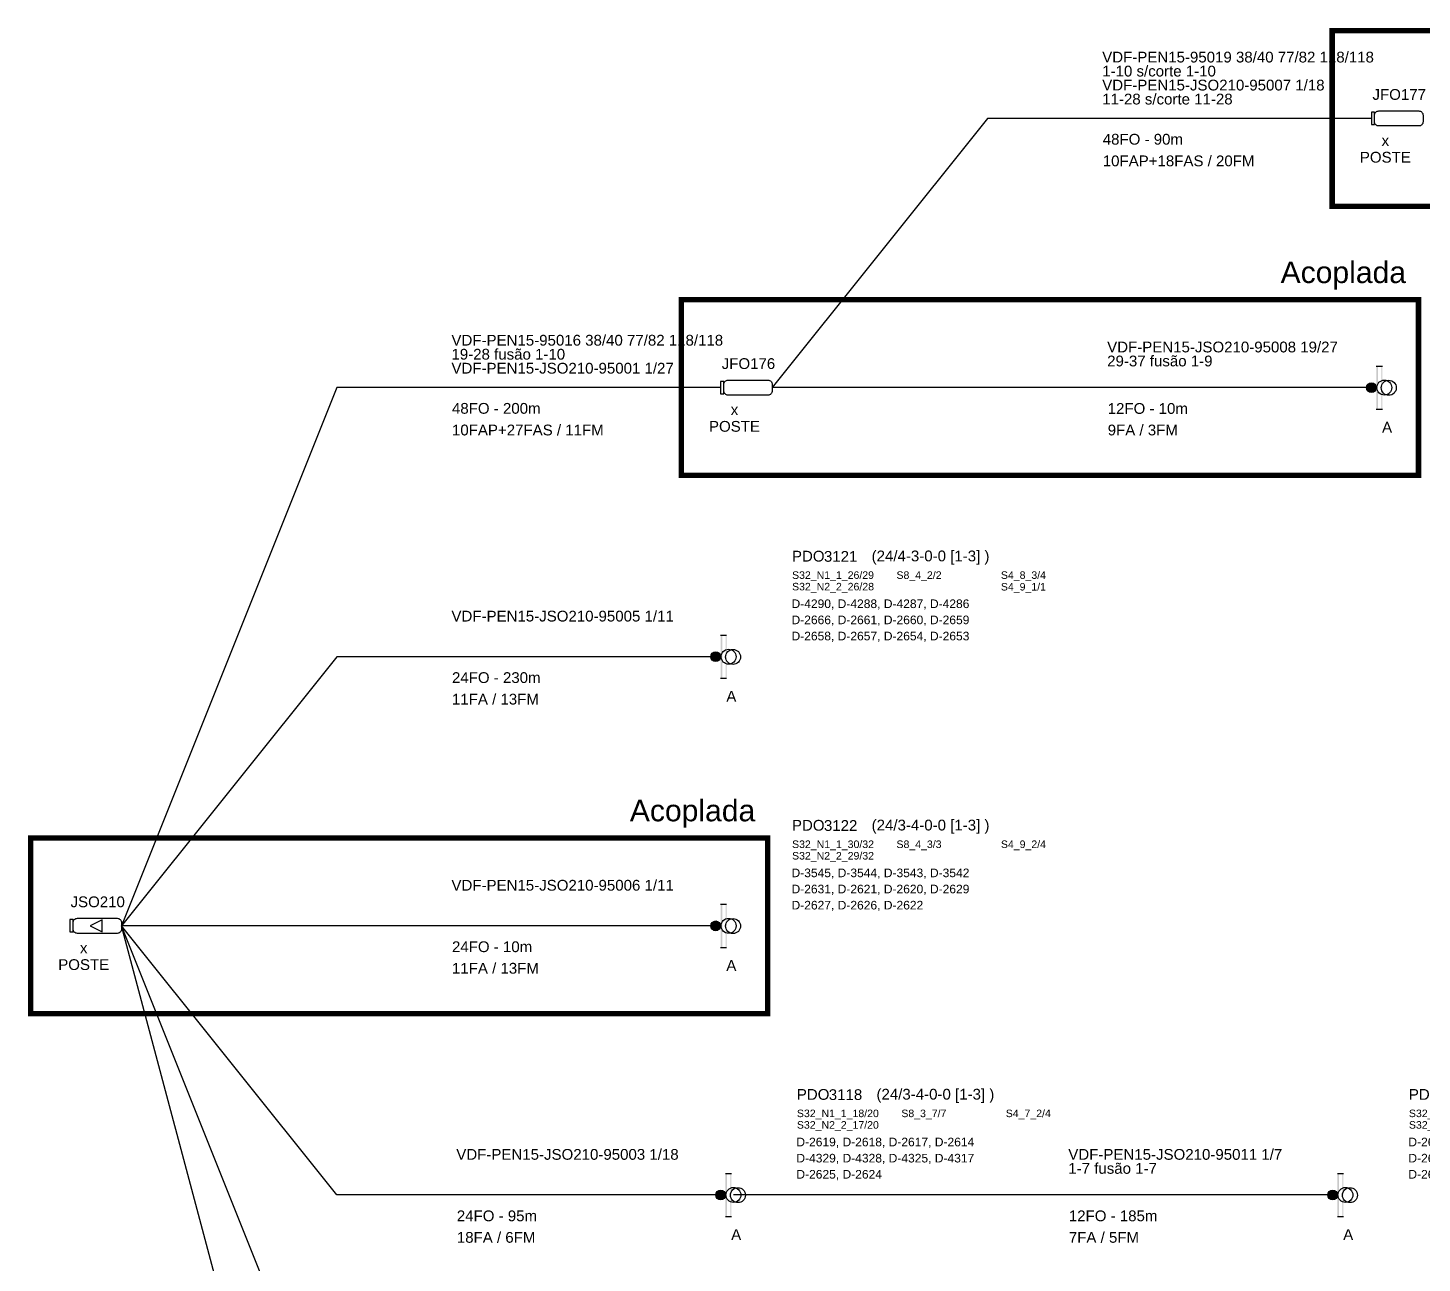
# Model space of a CAD drawing. Header units: millimetres. Extents: x 82 to 298, y 1360 to 1575.
# Drawn here: x 82 to 211.5, y 1433.3 to 1548.1 of the extents above; entities that cross this region are included whole.
import ezdxf
from ezdxf.enums import TextEntityAlignment as Align

# ---------------------------------------------------------------- set-up
doc = ezdxf.new("R2010")
doc.units = ezdxf.units.MM
doc.layers.get('0').update_dxf_attribs({"lineweight": 5})
for name, color, linetype in [('ACOP', 3, 'Continuous'), ('SINOP_AÉREO', 1, 'AEREO2'), ('SINOP_JSFO', 1, 'Continuous'), ('SINOP_PDO', 1, 'Continuous')]:
    doc.layers.add(name, color=color, linetype=linetype)
doc.styles.get("Standard").update_dxf_attribs({"font": 'arial.ttf'})
doc.styles.add('VDF', font='arial.ttf', dxfattribs={"height": 0.25})
doc.linetypes.add('AEREO2', pattern='A,1,-1,[6,LinesVod.shx,S=0,R=0,X=0,Y=0],-1,1', length=4)

# ---------------------------------------------------------------- blocks, each defined once
blk = doc.blocks.new('*U56')
for points in [[(-4.5, 0.58), (-4.8, 0.58), (-4.8, -0.57), (-4.5, -0.57)], [(-1.8, 0.55), (-2.9, 0), (-1.8, -0.55)]]:
    blk.add_lwpolyline(points, close=True)
blk.add_lwpolyline([(-0.4, -0.7), (-4.1, -0.7, -0.414214), (-4.5, -0.3), (-4.5, 0.3, -0.414214), (-4.1, 0.7), (-0.4, 0.7, -0.414214), (0, 0.3), (0, -0.3, -0.414214)], format="xyb", close=True)
at = {"style": 'VDF'}
for tag, p in [('CABO_001', (-29.8, 2.6)), ('CABO_002', (-29.8, 1.3)), ('CABO_003', (-29.8, 0)), ('CABO_004', (-29.8, -1.3)), ('CABO_005', (-29.8, -2.6)), ('CABO_CAP_COP', (-29.75, -2.44)), ('FA_FM', (-29.75, -4.44))]:
    blk.add_attdef(tag, p, '', height=1, dxfattribs=at)
for tag, p in [('JSO#', (-2.21, 1.73)), ('M', (-3.51, -2.55)), ('CVP', (-3.51, -4.1))]:
    blk.add_attdef(tag, text='', height=1, dxfattribs=at).set_placement(p, align=Align.CENTER)
blk = doc.blocks.new('*U55')
blk.add_hatch(color=256).paths.add_polyline_path([(0, 0, 1), (-0.91, 0, 1)])
for p, q in [((0, 2), (0.56, 2)), ((0, -2), (0.56, -2))]:
    blk.add_line(p, q)
blk.add_circle((-0.45, 0), 0.453)
for centre in [(0.74, 0), (1.16, -0.02)]:
    blk.add_ellipse(centre, major_axis=(0, -0.695), ratio=0.99861)
for points in [[(0, 2), (0.15, 2), (0, -2), (0.15, -2)], [(0.46, -2), (0.56, -2), (0.46, 2), (0.56, 2)]]:
    blk.add_solid(points)
at = {"insert": (6.63, 9.84), "char_height": 1, "attachment_point": 1, "style": 'VDF'}
blk.add_mtext_dynamic_manual_height_columns('PDO', width=5.1324, gutter_width=12.5, heights=[0], dxfattribs=at)
at = {"style": 'VDF'}
for tag, p, height in [('JFO_PDO', (9.6, 8.82), 1), ('(CAP/N1-N2-N3-N4)', (14.03, 8.86), 1), ('PP_R', (6.59, 7.32), 0.8), ('SPLITTERS_001', (6.64, 7.23), 0.7), ('FLB', (11.42, 7.32), 0.8), ('SPLITTERS_002', (16.34, 7.23), 0.7), ('SPLITTERS_003', (26.04, 7.23), 0.7), ('SPLITTERS_004', (6.64, 6.16), 0.7), ('SPLITTERS_005', (16.34, 6.16), 0.7), ('SPLITTERS_006', (26.04, 6.15), 0.7), ('SPLITTERS_007', (6.64, 5.09), 0.7), ('SPLITTERS_008', (16.33, 5.1), 0.7), ('SPLITTERS_009', (26.03, 5.1), 0.7), ('CABO_001', (-25, 3.27), 1), ('CABO_002', (-25, 1.97), 1), ('CABO_003', (-25, 0.67), 1), ('CABO_004', (-25, -0.63), 1), ('CABO_005', (-25, -1.93), 1), ('CABO_CAP_COP', (-24.95, -2.44), 1), ('FA_FM', (-24.95, -4.44), 1)]:
    blk.add_attdef(tag, p, '', height=height, dxfattribs=at)
at = {"color": 5, "style": 'VDF'}
for tag, p in [('EDIFICIOS_001', (6.59, 4.52)), ('EDIFICIOS_002', (6.59, 3.02)), ('EDIFICIOS_003', (6.59, 1.52)), ('EDIFICIOS_004', (6.59, 0.02)), ('EDIFICIOS_005', (6.59, -1.46)), ('EDIFICIOS_006', (6.59, -2.92))]:
    blk.add_attdef(tag, p, '', height=0.8, dxfattribs=at)
at = {"style": 'VDF'}
blk.add_attdef('MODELO', text='', height=1, dxfattribs=at).set_placement((1, -4.18), align=Align.CENTER)
blk = doc.blocks.new('*U60')
blk.add_hatch(color=256).paths.add_polyline_path([(0, 0, 1), (-0.91, 0, 1)])
for p, q in [((0, 2), (0.56, 2)), ((0, -2), (0.56, -2))]:
    blk.add_line(p, q)
blk.add_circle((-0.45, 0), 0.453)
for centre in [(0.74, 0), (1.16, -0.02)]:
    blk.add_ellipse(centre, major_axis=(0, -0.695), ratio=0.99861)
for points in [[(0, 2), (0.15, 2), (0, -2), (0.15, -2)], [(0.46, -2), (0.56, -2), (0.46, 2), (0.56, 2)]]:
    blk.add_solid(points)
at = {"insert": (6.63, 9.84), "char_height": 1, "attachment_point": 1, "style": 'VDF'}
blk.add_mtext_dynamic_manual_height_columns('PDO', width=5.1324, gutter_width=12.5, heights=[0], dxfattribs=at)
at = {"style": 'VDF'}
for tag, p, height in [('JFO_PDO', (9.6, 8.82), 1), ('(CAP/N1-N2-N3-N4)', (14.03, 8.86), 1), ('PP_R', (6.59, 7.32), 0.8), ('SPLITTERS_001', (6.64, 7.23), 0.7), ('FLB', (11.42, 7.32), 0.8), ('SPLITTERS_002', (16.34, 7.23), 0.7), ('SPLITTERS_003', (26.04, 7.23), 0.7), ('SPLITTERS_004', (6.64, 6.16), 0.7), ('SPLITTERS_005', (16.34, 6.16), 0.7), ('SPLITTERS_006', (26.04, 6.15), 0.7), ('SPLITTERS_007', (6.64, 5.09), 0.7), ('SPLITTERS_008', (16.33, 5.1), 0.7), ('SPLITTERS_009', (26.03, 5.1), 0.7), ('CABO_001', (-25, 3.27), 1), ('CABO_002', (-25, 1.97), 1), ('CABO_003', (-25, 0.67), 1), ('CABO_004', (-25, -0.63), 1), ('CABO_005', (-25, -1.93), 1), ('CABO_CAP_COP', (-24.95, -2.44), 1), ('FA_FM', (-24.95, -4.44), 1)]:
    blk.add_attdef(tag, p, '', height=height, dxfattribs=at)
at = {"color": 5, "style": 'VDF'}
for tag, p in [('EDIFICIOS_001', (6.59, 4.52)), ('EDIFICIOS_002', (6.59, 3.02)), ('EDIFICIOS_003', (6.59, 1.52)), ('EDIFICIOS_004', (6.59, 0.02)), ('EDIFICIOS_005', (6.59, -1.46)), ('EDIFICIOS_006', (6.59, -2.92))]:
    blk.add_attdef(tag, p, '', height=0.8, dxfattribs=at)
at = {"style": 'VDF'}
blk.add_attdef('MODELO', text='', height=1, dxfattribs=at).set_placement((1, -4.18), align=Align.CENTER)
blk = doc.blocks.new('*U57')
blk.add_hatch(color=256).paths.add_polyline_path([(0, 0, 1), (-0.91, 0, 1)])
for p, q in [((0, 2), (0.56, 2)), ((0, -2), (0.56, -2))]:
    blk.add_line(p, q)
blk.add_circle((-0.45, 0), 0.453)
for centre in [(0.74, 0), (1.16, -0.02)]:
    blk.add_ellipse(centre, major_axis=(0, -0.695), ratio=0.99861)
for points in [[(0, 2), (0.15, 2), (0, -2), (0.15, -2)], [(0.46, -2), (0.56, -2), (0.46, 2), (0.56, 2)]]:
    blk.add_solid(points)
at = {"insert": (6.63, 9.84), "char_height": 1, "attachment_point": 1, "style": 'VDF'}
blk.add_mtext_dynamic_manual_height_columns('PDO', width=5.1324, gutter_width=12.5, heights=[0], dxfattribs=at)
at = {"style": 'VDF'}
for tag, p, height in [('JFO_PDO', (9.6, 8.82), 1), ('(CAP/N1-N2-N3-N4)', (14.03, 8.86), 1), ('PP_R', (6.59, 7.32), 0.8), ('SPLITTERS_001', (6.64, 7.23), 0.7), ('FLB', (11.42, 7.32), 0.8), ('SPLITTERS_002', (16.34, 7.23), 0.7), ('SPLITTERS_003', (26.04, 7.23), 0.7), ('SPLITTERS_004', (6.64, 6.16), 0.7), ('SPLITTERS_005', (16.34, 6.16), 0.7), ('SPLITTERS_006', (26.04, 6.15), 0.7), ('SPLITTERS_007', (6.64, 5.09), 0.7), ('SPLITTERS_008', (16.33, 5.1), 0.7), ('SPLITTERS_009', (26.03, 5.1), 0.7), ('CABO_001', (-25, 3.27), 1), ('CABO_002', (-25, 1.97), 1), ('CABO_003', (-25, 0.67), 1), ('CABO_004', (-25, -0.63), 1), ('CABO_005', (-25, -1.93), 1), ('CABO_CAP_COP', (-24.95, -2.44), 1), ('FA_FM', (-24.95, -4.44), 1)]:
    blk.add_attdef(tag, p, '', height=height, dxfattribs=at)
at = {"color": 5, "style": 'VDF'}
for tag, p in [('EDIFICIOS_001', (6.59, 4.52)), ('EDIFICIOS_002', (6.59, 3.02)), ('EDIFICIOS_003', (6.59, 1.52)), ('EDIFICIOS_004', (6.59, 0.02)), ('EDIFICIOS_005', (6.59, -1.46)), ('EDIFICIOS_006', (6.59, -2.92))]:
    blk.add_attdef(tag, p, '', height=0.8, dxfattribs=at)
at = {"style": 'VDF'}
blk.add_attdef('MODELO', text='', height=1, dxfattribs=at).set_placement((1, -4.18), align=Align.CENTER)
blk = doc.blocks.new('*U50')
blk.add_hatch(color=256).paths.add_polyline_path([(0, 0, 1), (-0.91, 0, 1)])
for p, q in [((0, 2), (0.56, 2)), ((0, -2), (0.56, -2))]:
    blk.add_line(p, q)
blk.add_circle((-0.45, 0), 0.453)
for centre in [(0.74, 0), (1.16, -0.02)]:
    blk.add_ellipse(centre, major_axis=(0, -0.695), ratio=0.99861)
for points in [[(0, 2), (0.15, 2), (0, -2), (0.15, -2)], [(0.46, -2), (0.56, -2), (0.46, 2), (0.56, 2)]]:
    blk.add_solid(points)
at = {"insert": (6.63, 9.84), "char_height": 1, "attachment_point": 1, "style": 'VDF'}
blk.add_mtext_dynamic_manual_height_columns('PDO', width=5.1324, gutter_width=12.5, heights=[0], dxfattribs=at)
at = {"style": 'VDF'}
for tag, p, height in [('JFO_PDO', (9.6, 8.82), 1), ('(CAP/N1-N2-N3-N4)', (14.03, 8.86), 1), ('PP_R', (6.59, 7.32), 0.8), ('SPLITTERS_001', (6.64, 7.23), 0.7), ('FLB', (11.42, 7.32), 0.8), ('SPLITTERS_002', (16.34, 7.23), 0.7), ('SPLITTERS_003', (26.04, 7.23), 0.7), ('SPLITTERS_004', (6.64, 6.16), 0.7), ('SPLITTERS_005', (16.34, 6.16), 0.7), ('SPLITTERS_006', (26.04, 6.15), 0.7), ('SPLITTERS_007', (6.64, 5.09), 0.7), ('SPLITTERS_008', (16.33, 5.1), 0.7), ('SPLITTERS_009', (26.03, 5.1), 0.7), ('CABO_001', (-25, 3.27), 1), ('CABO_002', (-25, 1.97), 1), ('CABO_003', (-25, 0.67), 1), ('CABO_004', (-25, -0.63), 1), ('CABO_005', (-25, -1.93), 1), ('CABO_CAP_COP', (-24.95, -2.44), 1), ('FA_FM', (-24.95, -4.44), 1)]:
    blk.add_attdef(tag, p, '', height=height, dxfattribs=at)
at = {"color": 5, "style": 'VDF'}
for tag, p in [('EDIFICIOS_001', (6.59, 4.52)), ('EDIFICIOS_002', (6.59, 3.02)), ('EDIFICIOS_003', (6.59, 1.52)), ('EDIFICIOS_004', (6.59, 0.02)), ('EDIFICIOS_005', (6.59, -1.46)), ('EDIFICIOS_006', (6.59, -2.92))]:
    blk.add_attdef(tag, p, '', height=0.8, dxfattribs=at)
at = {"style": 'VDF'}
blk.add_attdef('MODELO', text='', height=1, dxfattribs=at).set_placement((1, -4.18), align=Align.CENTER)
blk = doc.blocks.new('*U47')
blk.add_lwpolyline([(-4.5, 0.58), (-4.8, 0.58), (-4.8, -0.57), (-4.5, -0.57)], close=True)
blk.add_lwpolyline([(-0.4, -0.7), (-4.1, -0.7, -0.414214), (-4.5, -0.3), (-4.5, 0.3, -0.414214), (-4.1, 0.7), (-0.4, 0.7, -0.414214), (0, 0.3), (0, -0.3, -0.414214)], format="xyb", close=True)
at = {"style": 'VDF'}
for tag, p in [('CABO_001', (-29.8, 3.9)), ('CABO_002', (-29.8, 2.6)), ('CABO_003', (-29.8, 1.3)), ('CABO_004', (-29.8, 0)), ('CABO_005', (-29.8, -1.3)), ('CABO_CAP_COP', (-29.75, -2.44)), ('FA_FM', (-29.75, -4.44))]:
    blk.add_attdef(tag, p, '', height=1, dxfattribs=at)
for tag, p in [('JFO#', (-2.25, 1.73)), ('M', (-3.51, -2.55)), ('CVP', (-3.51, -4.1))]:
    blk.add_attdef(tag, text='', height=1, dxfattribs=at).set_placement(p, align=Align.CENTER)
blk = doc.blocks.new('*U48')
blk.add_hatch(color=256).paths.add_polyline_path([(0, 0, 1), (-0.91, 0, 1)])
for p, q in [((0, 2), (0.56, 2)), ((0, -2), (0.56, -2))]:
    blk.add_line(p, q)
blk.add_circle((-0.45, 0), 0.453)
for centre in [(0.74, 0), (1.16, -0.02)]:
    blk.add_ellipse(centre, major_axis=(0, -0.695), ratio=0.99861)
for points in [[(0, 2), (0.15, 2), (0, -2), (0.15, -2)], [(0.46, -2), (0.56, -2), (0.46, 2), (0.56, 2)]]:
    blk.add_solid(points)
at = {"insert": (6.63, 9.84), "char_height": 1, "attachment_point": 1, "style": 'VDF'}
blk.add_mtext_dynamic_manual_height_columns('PDO', width=5.1324, gutter_width=12.5, heights=[0], dxfattribs=at)
at = {"style": 'VDF'}
for tag, p, height in [('JFO_PDO', (9.6, 8.82), 1), ('(CAP/N1-N2-N3-N4)', (14.03, 8.86), 1), ('PP_R', (6.59, 7.32), 0.8), ('SPLITTERS_001', (6.64, 7.23), 0.7), ('FLB', (11.42, 7.32), 0.8), ('SPLITTERS_002', (16.34, 7.23), 0.7), ('SPLITTERS_003', (26.04, 7.23), 0.7), ('SPLITTERS_004', (6.64, 6.16), 0.7), ('SPLITTERS_005', (16.34, 6.16), 0.7), ('SPLITTERS_006', (26.04, 6.15), 0.7), ('SPLITTERS_007', (6.64, 5.09), 0.7), ('SPLITTERS_008', (16.33, 5.1), 0.7), ('SPLITTERS_009', (26.03, 5.1), 0.7), ('CABO_001', (-25, 3.27), 1), ('CABO_002', (-25, 1.97), 1), ('CABO_003', (-25, 0.67), 1), ('CABO_004', (-25, -0.63), 1), ('CABO_005', (-25, -1.93), 1), ('CABO_CAP_COP', (-24.95, -2.44), 1), ('FA_FM', (-24.95, -4.44), 1)]:
    blk.add_attdef(tag, p, '', height=height, dxfattribs=at)
at = {"color": 5, "style": 'VDF'}
for tag, p in [('EDIFICIOS_001', (6.59, 4.52)), ('EDIFICIOS_002', (6.59, 3.02)), ('EDIFICIOS_003', (6.59, 1.52)), ('EDIFICIOS_004', (6.59, 0.02)), ('EDIFICIOS_005', (6.59, -1.46)), ('EDIFICIOS_006', (6.59, -2.92))]:
    blk.add_attdef(tag, p, '', height=0.8, dxfattribs=at)
at = {"style": 'VDF'}
blk.add_attdef('MODELO', text='', height=1, dxfattribs=at).set_placement((1, -4.18), align=Align.CENTER)
blk = doc.blocks.new('*U52')
blk.add_lwpolyline([(-4.5, 0.58), (-4.8, 0.58), (-4.8, -0.57), (-4.5, -0.57)], close=True)
blk.add_lwpolyline([(-0.4, -0.7), (-4.1, -0.7, -0.414214), (-4.5, -0.3), (-4.5, 0.3, -0.414214), (-4.1, 0.7), (-0.4, 0.7, -0.414214), (0, 0.3), (0, -0.3, -0.414214)], format="xyb", close=True)
at = {"style": 'VDF'}
for tag, p in [('CABO_001', (-29.8, 5.2)), ('CABO_002', (-29.8, 3.9)), ('CABO_003', (-29.8, 2.6)), ('CABO_004', (-29.8, 1.3)), ('CABO_005', (-29.8, 0)), ('CABO_CAP_COP', (-29.75, -2.44)), ('FA_FM', (-29.75, -4.44))]:
    blk.add_attdef(tag, p, '', height=1, dxfattribs=at)
for tag, p in [('JFO#', (-2.25, 1.73)), ('M', (-3.51, -2.55)), ('CVP', (-3.51, -4.1))]:
    blk.add_attdef(tag, text='', height=1, dxfattribs=at).set_placement(p, align=Align.CENTER)
blk = doc.blocks.new('*U46')
blk.add_hatch(color=256).paths.add_polyline_path([(0, 0, 1), (-0.91, 0, 1)])
for p, q in [((0, 2), (0.56, 2)), ((0, -2), (0.56, -2))]:
    blk.add_line(p, q)
blk.add_circle((-0.45, 0), 0.453)
for centre in [(0.74, 0), (1.16, -0.02)]:
    blk.add_ellipse(centre, major_axis=(0, -0.695), ratio=0.99861)
for points in [[(0, 2), (0.15, 2), (0, -2), (0.15, -2)], [(0.46, -2), (0.56, -2), (0.46, 2), (0.56, 2)]]:
    blk.add_solid(points)
at = {"insert": (6.63, 9.84), "char_height": 1, "attachment_point": 1, "style": 'VDF'}
blk.add_mtext_dynamic_manual_height_columns('PDO', width=5.1324, gutter_width=12.5, heights=[0], dxfattribs=at)
at = {"style": 'VDF'}
for tag, p, height in [('JFO_PDO', (9.6, 8.82), 1), ('(CAP/N1-N2-N3-N4)', (14.03, 8.86), 1), ('PP_R', (6.59, 7.32), 0.8), ('SPLITTERS_001', (6.64, 7.23), 0.7), ('FLB', (11.42, 7.32), 0.8), ('SPLITTERS_002', (16.34, 7.23), 0.7), ('SPLITTERS_003', (26.04, 7.23), 0.7), ('SPLITTERS_004', (6.64, 6.16), 0.7), ('SPLITTERS_005', (16.34, 6.16), 0.7), ('SPLITTERS_006', (26.04, 6.15), 0.7), ('SPLITTERS_007', (6.64, 5.09), 0.7), ('SPLITTERS_008', (16.33, 5.1), 0.7), ('SPLITTERS_009', (26.03, 5.1), 0.7), ('CABO_001', (-25, 3.27), 1), ('CABO_002', (-25, 1.97), 1), ('CABO_003', (-25, 0.67), 1), ('CABO_004', (-25, -0.63), 1), ('CABO_005', (-25, -1.93), 1), ('CABO_CAP_COP', (-24.95, -2.44), 1), ('FA_FM', (-24.95, -4.44), 1)]:
    blk.add_attdef(tag, p, '', height=height, dxfattribs=at)
at = {"color": 5, "style": 'VDF'}
for tag, p in [('EDIFICIOS_001', (6.59, 4.52)), ('EDIFICIOS_002', (6.59, 3.02)), ('EDIFICIOS_003', (6.59, 1.52)), ('EDIFICIOS_004', (6.59, 0.02)), ('EDIFICIOS_005', (6.59, -1.46)), ('EDIFICIOS_006', (6.59, -2.92))]:
    blk.add_attdef(tag, p, '', height=0.8, dxfattribs=at)
at = {"style": 'VDF'}
blk.add_attdef('MODELO', text='', height=1, dxfattribs=at).set_placement((1, -4.18), align=Align.CENTER)

msp = doc.modelspace()

# ---------------------------------------------------------------- linework, layer by layer
at = {"layer": 'ACOP', "color": 3, "const_width": 0.5}
for points in [[(271.62, 1531.52), (203.15, 1531.52), (203.15, 1547.84), (271.62, 1547.84)], [(271.62, 1531.52), (203.15, 1531.52), (203.15, 1547.84), (271.62, 1547.84)], [(211.17, 1506.52), (142.7, 1506.52), (142.7, 1522.84), (211.17, 1522.84)], [(211.17, 1506.52), (142.7, 1506.52), (142.7, 1522.84), (211.17, 1522.84)], [(150.72, 1456.52), (82.24, 1456.52), (82.24, 1472.84), (150.72, 1472.84)], [(150.72, 1456.52), (82.24, 1456.52), (82.24, 1472.84), (150.72, 1472.84)]]:
    msp.add_lwpolyline(points, close=True, dxfattribs=at)
at = {"layer": 'SINOP_AÉREO', "linetype": 'AEREO2'}
for points in [[(206.79, 1539.68), (171.14, 1539.68), (151.14, 1514.68)], [(206.79, 1539.68), (171.14, 1539.68), (151.14, 1514.68)], [(146.34, 1514.68), (110.69, 1514.68), (90.69, 1464.68)], [(146.34, 1514.68), (110.69, 1514.68), (90.69, 1464.68)], [(206.79, 1514.68), (151.14, 1514.68)], [(206.79, 1514.68), (151.14, 1514.68)], [(146.34, 1489.68), (110.69, 1489.68), (90.69, 1464.68)], [(146.34, 1489.68), (110.69, 1489.68), (90.69, 1464.68)], [(146.34, 1439.68), (110.69, 1439.68), (90.69, 1464.68)], [(146.34, 1414.68), (110.69, 1414.68), (90.69, 1464.68)], [(146.34, 1389.68), (110.69, 1389.68), (90.69, 1464.68)], [(146.34, 1464.68), (90.69, 1464.68)], [(146.34, 1439.68), (110.69, 1439.68), (90.69, 1464.68)], [(146.34, 1414.68), (110.69, 1414.68), (90.69, 1464.68)], [(146.34, 1389.68), (110.69, 1389.68), (90.69, 1464.68)], [(146.34, 1464.68), (90.69, 1464.68)], [(203.19, 1439.68), (147.54, 1439.68)], [(203.19, 1439.68), (147.54, 1439.68)]]:
    msp.add_lwpolyline(points, dxfattribs=at)

# ---------------------------------------------------------------- block references
at = {"layer": 'SINOP_JSFO', "color": 4}
ref = msp.add_blockref('*U52', (211.59, 1539.68), dxfattribs=at)
ref.add_attrib('CABO_001', 'VDF-PEN15-95019 38/40 77/82 118/118', (181.79, 1544.88), dxfattribs={"layer": '0', "height": 1, "style": 'VDF'})
ref.add_attrib('CABO_002', '1-10 s/corte 1-10', (181.79, 1543.58), dxfattribs={"layer": '0', "height": 1, "style": 'VDF'})
ref.add_attrib('CABO_003', 'VDF-PEN15-JSO210-95007 1/18', (181.79, 1542.28), dxfattribs={"layer": '0', "height": 1, "style": 'VDF'})
ref.add_attrib('CABO_004', '11-28 s/corte 11-28', (181.79, 1540.98), dxfattribs={"layer": '0', "height": 1, "style": 'VDF'})
ref.add_attrib('FA_FM', '10FAP+18FAS / 20FM', (181.84, 1535.24), dxfattribs={"layer": '0', "height": 1, "style": 'VDF'})
ref.add_attrib('CABO_CAP_COP', '48FO - 90m', (181.84, 1537.25), dxfattribs={"layer": '0', "height": 1, "style": 'VDF'})
ref.add_attrib('M', 'x', dxfattribs={"layer": '0', "height": 1, "style": 'VDF'}).set_placement((208.09, 1537.13), align=Align.CENTER)
ref.add_attrib('JSO#JFO', 'JFO177', dxfattribs={"layer": '0', "height": 1, "style": 'VDF'}).set_placement((209.38, 1541.41), align=Align.CENTER)
ref.add_attrib('CVP', 'POSTE', dxfattribs={"layer": '0', "height": 1, "style": 'VDF'}).set_placement((208.09, 1535.58), align=Align.CENTER)
ref = msp.add_blockref('*U52', (211.59, 1539.68), dxfattribs=at)
ref.add_attrib('CABO_001', 'VDF-PEN15-95019 38/40 77/82 118/118', (181.79, 1544.88), dxfattribs={"layer": '0', "height": 1, "style": 'VDF'})
ref.add_attrib('CABO_002', '1-10 s/corte 1-10', (181.79, 1543.58), dxfattribs={"layer": '0', "height": 1, "style": 'VDF'})
ref.add_attrib('CABO_003', 'VDF-PEN15-JSO210-95007 1/18', (181.79, 1542.28), dxfattribs={"layer": '0', "height": 1, "style": 'VDF'})
ref.add_attrib('CABO_004', '11-28 s/corte 11-28', (181.79, 1540.98), dxfattribs={"layer": '0', "height": 1, "style": 'VDF'})
ref.add_attrib('FA_FM', '10FAP+18FAS / 20FM', (181.84, 1535.24), dxfattribs={"layer": '0', "height": 1, "style": 'VDF'})
ref.add_attrib('CABO_CAP_COP', '48FO - 90m', (181.84, 1537.25), dxfattribs={"layer": '0', "height": 1, "style": 'VDF'})
ref.add_attrib('M', 'x', dxfattribs={"layer": '0', "height": 1, "style": 'VDF'}).set_placement((208.09, 1537.13), align=Align.CENTER)
ref.add_attrib('JSO#JFO', 'JFO177', dxfattribs={"layer": '0', "height": 1, "style": 'VDF'}).set_placement((209.38, 1541.41), align=Align.CENTER)
ref.add_attrib('CVP', 'POSTE', dxfattribs={"layer": '0', "height": 1, "style": 'VDF'}).set_placement((208.09, 1535.58), align=Align.CENTER)
ref = msp.add_blockref('*U47', (151.14, 1514.68), dxfattribs=at)
ref.add_attrib('CABO_001', 'VDF-PEN15-95016 38/40 77/82 118/118', (121.34, 1518.58), dxfattribs={"layer": '0', "height": 1, "style": 'VDF'})
ref.add_attrib('CABO_002', '19-28 fusão 1-10', (121.34, 1517.28), dxfattribs={"layer": '0', "height": 1, "style": 'VDF'})
ref.add_attrib('CABO_003', 'VDF-PEN15-JSO210-95001 1/27', (121.34, 1515.98), dxfattribs={"layer": '0', "height": 1, "style": 'VDF'})
ref.add_attrib('FA_FM', '10FAP+27FAS / 11FM', (121.39, 1510.24), dxfattribs={"layer": '0', "height": 1, "style": 'VDF'})
ref.add_attrib('CABO_CAP_COP', '48FO - 200m', (121.39, 1512.25), dxfattribs={"layer": '0', "height": 1, "style": 'VDF'})
ref.add_attrib('M', 'x', dxfattribs={"layer": '0', "height": 1, "style": 'VDF'}).set_placement((147.63, 1512.13), align=Align.CENTER)
ref.add_attrib('JSO#JFO', 'JFO176', dxfattribs={"layer": '0', "height": 1, "style": 'VDF'}).set_placement((148.93, 1516.41), align=Align.CENTER)
ref.add_attrib('CVP', 'POSTE', dxfattribs={"layer": '0', "height": 1, "style": 'VDF'}).set_placement((147.63, 1510.58), align=Align.CENTER)
ref = msp.add_blockref('*U47', (151.14, 1514.68), dxfattribs=at)
ref.add_attrib('CABO_001', 'VDF-PEN15-95016 38/40 77/82 118/118', (121.34, 1518.58), dxfattribs={"layer": '0', "height": 1, "style": 'VDF'})
ref.add_attrib('CABO_002', '19-28 fusão 1-10', (121.34, 1517.28), dxfattribs={"layer": '0', "height": 1, "style": 'VDF'})
ref.add_attrib('CABO_003', 'VDF-PEN15-JSO210-95001 1/27', (121.34, 1515.98), dxfattribs={"layer": '0', "height": 1, "style": 'VDF'})
ref.add_attrib('FA_FM', '10FAP+27FAS / 11FM', (121.39, 1510.24), dxfattribs={"layer": '0', "height": 1, "style": 'VDF'})
ref.add_attrib('CABO_CAP_COP', '48FO - 200m', (121.39, 1512.25), dxfattribs={"layer": '0', "height": 1, "style": 'VDF'})
ref.add_attrib('M', 'x', dxfattribs={"layer": '0', "height": 1, "style": 'VDF'}).set_placement((147.63, 1512.13), align=Align.CENTER)
ref.add_attrib('JSO#JFO', 'JFO176', dxfattribs={"layer": '0', "height": 1, "style": 'VDF'}).set_placement((148.93, 1516.41), align=Align.CENTER)
ref.add_attrib('CVP', 'POSTE', dxfattribs={"layer": '0', "height": 1, "style": 'VDF'}).set_placement((147.63, 1510.58), align=Align.CENTER)
ref = msp.add_blockref('*U56', (90.69, 1464.68), dxfattribs=at)
ref.add_attrib('M', 'x', dxfattribs={"layer": '0', "height": 1, "style": 'VDF'}).set_placement((87.18, 1462.13), align=Align.CENTER)
ref.add_attrib('JSO#JFO', 'JSO210', dxfattribs={"layer": '0', "height": 1, "style": 'VDF'}).set_placement((88.48, 1466.41), align=Align.CENTER)
ref.add_attrib('CVP', 'POSTE', dxfattribs={"layer": '0', "height": 1, "style": 'VDF'}).set_placement((87.18, 1460.58), align=Align.CENTER)
ref = msp.add_blockref('*U56', (90.69, 1464.68), dxfattribs=at)
ref.add_attrib('M', 'x', dxfattribs={"layer": '0', "height": 1, "style": 'VDF'}).set_placement((87.18, 1462.13), align=Align.CENTER)
ref.add_attrib('JSO#JFO', 'JSO210', dxfattribs={"layer": '0', "height": 1, "style": 'VDF'}).set_placement((88.48, 1466.41), align=Align.CENTER)
ref.add_attrib('CVP', 'POSTE', dxfattribs={"layer": '0', "height": 1, "style": 'VDF'}).set_placement((87.18, 1460.58), align=Align.CENTER)
at = {"layer": 'SINOP_PDO'}
for name, p, values in [('*U48', (207.25, 1514.68), {'JFO_PDO': '3116', 'MODELO': 'A', 'CABO_001': 'VDF-PEN15-JSO210-95008 19/27', 'CABO_002': '29-37 fusão 1-9', 'FA_FM': '9FA / 3FM', 'CABO_CAP_COP': '12FO - 10m', '(CAP/N1-N2-N3-N4)': '(24/3-3-0-0 [1-2] )', 'SPLITTERS_001': 'S32_N1_1_12/14', 'SPLITTERS_002': 'S8_3_5/5', 'SPLITTERS_003': 'S4_6_3/4', 'SPLITTERS_004': 'S32_N2_2_12/14', 'EDIFICIOS_001': 'D-2630, D-3549, D-2644, D-2641', 'EDIFICIOS_002': 'D-2640, D-2639, D-2638, D-2637', 'EDIFICIOS_003': 'D-2636, D-2635, D-2633, D-2632'}), ('*U46', (207.25, 1514.68), {'JFO_PDO': '3116', 'MODELO': 'A', 'CABO_001': 'VDF-PEN15-JSO210-95008 19/27', 'CABO_002': '29-37 fusão 1-9', 'FA_FM': '9FA / 3FM', 'CABO_CAP_COP': '12FO - 10m', '(CAP/N1-N2-N3-N4)': '(24/3-3-0-0 [1-2] )', 'SPLITTERS_001': 'S32_N1_1_12/14', 'SPLITTERS_002': 'S8_3_5/5', 'SPLITTERS_003': 'S4_6_3/4', 'SPLITTERS_004': 'S32_N2_2_12/14', 'EDIFICIOS_001': 'D-2630, D-3549, D-2644, D-2641', 'EDIFICIOS_002': 'D-2640, D-2639, D-2638, D-2637', 'EDIFICIOS_003': 'D-2636, D-2635, D-2633, D-2632'}), ('*U55', (146.34, 1489.68), {'JFO_PDO': '3121', 'MODELO': 'A', 'CABO_001': 'VDF-PEN15-JSO210-95005 1/11', 'FA_FM': '11FA / 13FM', 'CABO_CAP_COP': '24FO - 230m', '(CAP/N1-N2-N3-N4)': '(24/4-3-0-0 [1-3] )', 'SPLITTERS_001': 'S32_N1_1_26/29', 'SPLITTERS_002': 'S8_4_2/2', 'SPLITTERS_003': 'S4_8_3/4', 'SPLITTERS_004': 'S32_N2_2_26/28', 'SPLITTERS_006': 'S4_9_1/1', 'EDIFICIOS_001': 'D-4290, D-4288, D-4287, D-4286', 'EDIFICIOS_002': 'D-2666, D-2661, D-2660, D-2659', 'EDIFICIOS_003': 'D-2658, D-2657, D-2654, D-2653'}), ('*U46', (146.34, 1489.68), {'JFO_PDO': '3121', 'MODELO': 'A', 'CABO_001': 'VDF-PEN15-JSO210-95005 1/11', 'FA_FM': '11FA / 13FM', 'CABO_CAP_COP': '24FO - 230m', '(CAP/N1-N2-N3-N4)': '(24/4-3-0-0 [1-3] )', 'SPLITTERS_001': 'S32_N1_1_26/29', 'SPLITTERS_002': 'S8_4_2/2', 'SPLITTERS_003': 'S4_8_3/4', 'SPLITTERS_004': 'S32_N2_2_26/28', 'SPLITTERS_006': 'S4_9_1/1', 'EDIFICIOS_001': 'D-4290, D-4288, D-4287, D-4286', 'EDIFICIOS_002': 'D-2666, D-2661, D-2660, D-2659', 'EDIFICIOS_003': 'D-2658, D-2657, D-2654, D-2653'}), ('*U50', (146.34, 1464.68), {'JFO_PDO': '3122', 'MODELO': 'A', 'CABO_001': 'VDF-PEN15-JSO210-95006 1/11', 'FA_FM': '11FA / 13FM', 'CABO_CAP_COP': '24FO - 10m', '(CAP/N1-N2-N3-N4)': '(24/3-4-0-0 [1-3] )', 'SPLITTERS_001': 'S32_N1_1_30/32', 'SPLITTERS_002': 'S8_4_3/3', 'SPLITTERS_003': 'S4_9_2/4', 'SPLITTERS_004': 'S32_N2_2_29/32', 'EDIFICIOS_001': 'D-3545, D-3544, D-3543, D-3542', 'EDIFICIOS_002': 'D-2631, D-2621, D-2620, D-2629', 'EDIFICIOS_003': 'D-2627, D-2626, D-2622'}), ('*U46', (146.34, 1464.68), {'JFO_PDO': '3122', 'MODELO': 'A', 'CABO_001': 'VDF-PEN15-JSO210-95006 1/11', 'FA_FM': '11FA / 13FM', 'CABO_CAP_COP': '24FO - 10m', '(CAP/N1-N2-N3-N4)': '(24/3-4-0-0 [1-3] )', 'SPLITTERS_001': 'S32_N1_1_30/32', 'SPLITTERS_002': 'S8_4_3/3', 'SPLITTERS_003': 'S4_9_2/4', 'SPLITTERS_004': 'S32_N2_2_29/32', 'EDIFICIOS_001': 'D-3545, D-3544, D-3543, D-3542', 'EDIFICIOS_002': 'D-2631, D-2621, D-2620, D-2629', 'EDIFICIOS_003': 'D-2627, D-2626, D-2622'}), ('*U60', (146.79, 1439.68), {'JFO_PDO': '3118', 'MODELO': 'A', 'CABO_001': 'VDF-PEN15-JSO210-95003 1/18', 'FA_FM': '18FA / 6FM', 'CABO_CAP_COP': '24FO - 95m', '(CAP/N1-N2-N3-N4)': '(24/3-4-0-0 [1-3] )', 'SPLITTERS_001': 'S32_N1_1_18/20', 'SPLITTERS_002': 'S8_3_7/7', 'SPLITTERS_003': 'S4_7_2/4', 'SPLITTERS_004': 'S32_N2_2_17/20', 'EDIFICIOS_001': 'D-2619, D-2618, D-2617, D-2614', 'EDIFICIOS_002': 'D-4329, D-4328, D-4325, D-4317', 'EDIFICIOS_003': 'D-2625, D-2624'}), ('*U46', (146.79, 1439.68), {'JFO_PDO': '3118', 'MODELO': 'A', 'CABO_001': 'VDF-PEN15-JSO210-95003 1/18', 'FA_FM': '18FA / 6FM', 'CABO_CAP_COP': '24FO - 95m', '(CAP/N1-N2-N3-N4)': '(24/3-4-0-0 [1-3] )', 'SPLITTERS_001': 'S32_N1_1_18/20', 'SPLITTERS_002': 'S8_3_7/7', 'SPLITTERS_003': 'S4_7_2/4', 'SPLITTERS_004': 'S32_N2_2_17/20', 'EDIFICIOS_001': 'D-2619, D-2618, D-2617, D-2614', 'EDIFICIOS_002': 'D-4329, D-4328, D-4325, D-4317', 'EDIFICIOS_003': 'D-2625, D-2624'}), ('*U57', (203.64, 1439.68), {'JFO_PDO': '3117', 'MODELO': 'A', 'CABO_001': 'VDF-PEN15-JSO210-95011 1/7', 'CABO_002': '1-7 fusão 1-7', 'FA_FM': '7FA / 5FM', 'CABO_CAP_COP': '12FO - 185m', '(CAP/N1-N2-N3-N4)': '(24/3-2-0-0 [1-1] )', 'SPLITTERS_001': 'S32_N1_1_15/17', 'SPLITTERS_002': 'S8_3_6/6', 'SPLITTERS_003': 'S4_7_1/1', 'SPLITTERS_004': 'S32_N2_2_15/16', 'EDIFICIOS_001': 'D-2690, D-2689, D-2688, D-2687', 'EDIFICIOS_002': 'D-2686, D-2685, D-2678, D-2677', 'EDIFICIOS_003': 'D-2692'}), ('*U46', (203.64, 1439.68), {'JFO_PDO': '3117', 'MODELO': 'A', 'CABO_001': 'VDF-PEN15-JSO210-95011 1/7', 'CABO_002': '1-7 fusão 1-7', 'FA_FM': '7FA / 5FM', 'CABO_CAP_COP': '12FO - 185m', '(CAP/N1-N2-N3-N4)': '(24/3-2-0-0 [1-1] )', 'SPLITTERS_001': 'S32_N1_1_15/17', 'SPLITTERS_002': 'S8_3_6/6', 'SPLITTERS_003': 'S4_7_1/1', 'SPLITTERS_004': 'S32_N2_2_15/16', 'EDIFICIOS_001': 'D-2690, D-2689, D-2688, D-2687', 'EDIFICIOS_002': 'D-2686, D-2685, D-2678, D-2677', 'EDIFICIOS_003': 'D-2692'})]:
    msp.add_blockref(name, p, dxfattribs=at).add_auto_attribs(values)

# ---------------------------------------------------------------- texts
at = {"layer": 'ACOP', "color": 3, "char_height": 2, "attachment_point": 1}
for insert in [(198.36, 1526.39), (198.36, 1526.39), (137.91, 1476.39), (137.91, 1476.39)]:
    msp.add_mtext_dynamic_manual_height_columns('Acoplada', width=12.6704, gutter_width=12.5, heights=[0], dxfattribs=dict(at, insert=insert))

doc.saveas('drawing.dxf')
